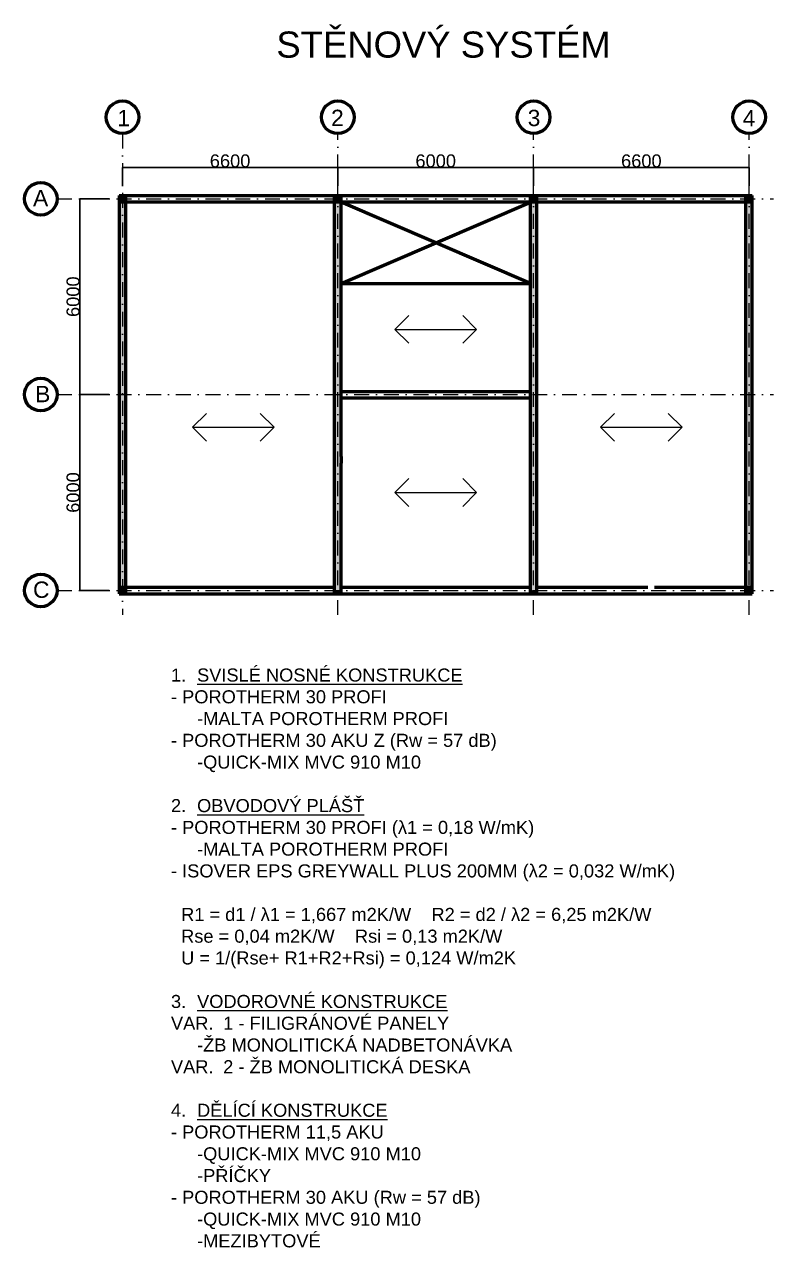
# Model space of a CAD drawing. Header units: millimetres. Extents: x -2000 to 70358, y -36593 to 18342.
# Drawn here: x 47408 to 70358, y -19136 to 18342 of the extents above; entities that cross this region are included whole.
import ezdxf

# ---------------------------------------------------------------- set-up
doc = ezdxf.new("R2010")
doc.units = ezdxf.units.MM
doc.header["$LTSCALE"] = 910
doc.linetypes.add('DASHDOT', pattern=[1, 0.5, -0.25, 0, -0.25])
for name, color, linetype, lineweight in [('00 popis', 7, 'Continuous', 13), ('01 tenká čerchovaná', 7, 'DASHDOT', 13), ('01 tlustá plná', 7, 'Continuous', 25), ('01 velmi tlustá plná', 7, 'Continuous', 50)]:
    doc.layers.add(name, color=color, linetype=linetype, lineweight=lineweight)
doc.styles.add('KOTY', font='arial.ttf', dxfattribs={"height": 400})
doc.styles.add('napisy systémů', font='arial.ttf', dxfattribs={"height": 800})
doc.styles.add('osy', font='arial.ttf', dxfattribs={"height": 500})
doc.styles.add('POPIS', font='arial.ttf', dxfattribs={"height": 400})
doc.dimstyles.new('MOJE', dxfattribs={"dimtxt": 400, "dimasz": 2.5, "dimexe": 1.25, "dimexo": 300, "dimtad": 1, "dimtxsty": 'KOTY', "dimblk": 'ARCHTICK', "dimcen": 2.5, "dimadec": 0, "dimazin": 0, "dimtfac": 1, "dimtmove": 0, "dimatfit": 3, "dimfxl": 1, "dimarcsym": 0})

# ---------------------------------------------------------------- blocks, each defined once
blk = doc.blocks.new('_ArchTick')
at = {"color": 0, "linetype": 'ByBlock', "const_width": 0.15}
blk.add_lwpolyline([(-0.5, -0.5), (0.5, 0.5)], dxfattribs=at)
blk = doc.blocks.new('*D23')
at = {"layer": '01 tlustá plná', "color": 0, "lineweight": -2, "transparency": 16777216}
for p, q in [((50008, 7000), (49102, 7000)), ((49103, 1000), (49103, 7000)), ((50008, 1000), (49102, 1000))]:
    blk.add_line(p, q, dxfattribs=at)
at = {"layer": 'Defpoints', "color": 0, "transparency": 16777216}
for p in [(49103, 7000), (50308, 7000), (50308, 1000)]:
    blk.add_point(p, dxfattribs=at)
at = {"layer": '01 tlustá plná', "color": 0, "lineweight": -2, "transparency": 16777216, "xscale": 2.5, "yscale": 2.5, "zscale": 2.5}
for p, rotation in [((49103, 7000), 90), ((49103, 1000), 270)]:
    blk.add_blockref('_ArchTick', p, dxfattribs=dict(at, rotation=rotation))
at = {"layer": '01 tlustá plná', "color": 0, "transparency": 16777216, "insert": (48899, 4000), "char_height": 400, "attachment_point": 5, "rotation": 90, "style": 'KOTY'}
blk.add_mtext('6000', dxfattribs=at)
blk = doc.blocks.new('*D24')
at = {"layer": '01 tlustá plná', "color": 0, "lineweight": -2, "transparency": 16777216}
for p, q in [((50008, 13000), (49103, 13000)), ((49105, 7000), (49105, 13000)), ((50008, 7000), (49103, 7000))]:
    blk.add_line(p, q, dxfattribs=at)
at = {"layer": 'Defpoints', "color": 0, "transparency": 16777216}
for p in [(49105, 13000), (50308, 13000), (50308, 7000)]:
    blk.add_point(p, dxfattribs=at)
at = {"layer": '01 tlustá plná', "color": 0, "lineweight": -2, "transparency": 16777216, "xscale": 2.5, "yscale": 2.5, "zscale": 2.5}
for p, rotation in [((49105, 13000), 90), ((49105, 7000), 270)]:
    blk.add_blockref('_ArchTick', p, dxfattribs=dict(at, rotation=rotation))
at = {"layer": '01 tlustá plná', "color": 0, "transparency": 16777216, "insert": (48900, 10000), "char_height": 400, "attachment_point": 5, "rotation": 90, "style": 'KOTY'}
blk.add_mtext('6000', dxfattribs=at)
blk = doc.blocks.new('*D20')
at = {"layer": '01 tlustá plná', "color": 0, "lineweight": -2, "transparency": 16777216}
for p, q in [((50408, 13400), (50408, 13955)), ((50408, 13954), (57008, 13954)), ((57008, 13400), (57008, 13955))]:
    blk.add_line(p, q, dxfattribs=at)
at = {"layer": 'Defpoints', "color": 0, "transparency": 16777216}
for p in [(57008, 13954), (50408, 13100), (57008, 13100)]:
    blk.add_point(p, dxfattribs=at)
at = {"layer": '01 tlustá plná', "color": 0, "lineweight": -2, "transparency": 16777216, "xscale": 2.5, "yscale": 2.5, "zscale": 2.5, "rotation": 180}
blk.add_blockref('_ArchTick', (50408, 13954), dxfattribs=at)
at = {"layer": '01 tlustá plná', "color": 0, "lineweight": -2, "transparency": 16777216, "xscale": 2.5, "yscale": 2.5, "zscale": 2.5}
blk.add_blockref('_ArchTick', (57008, 13954), dxfattribs=at)
at = {"layer": '01 tlustá plná', "color": 0, "transparency": 16777216, "insert": (53708, 14158), "char_height": 400, "attachment_point": 5, "style": 'KOTY'}
blk.add_mtext('6600', dxfattribs=at)
blk = doc.blocks.new('*D21')
at = {"layer": '01 tlustá plná', "color": 0, "lineweight": -2, "transparency": 16777216}
for p, q in [((57008, 13400), (57008, 13955)), ((57008, 13954), (63008, 13954)), ((63008, 13400), (63008, 13955))]:
    blk.add_line(p, q, dxfattribs=at)
at = {"layer": 'Defpoints', "color": 0, "transparency": 16777216}
for p in [(63008, 13954), (57008, 13100), (63008, 13100)]:
    blk.add_point(p, dxfattribs=at)
at = {"layer": '01 tlustá plná', "color": 0, "lineweight": -2, "transparency": 16777216, "xscale": 2.5, "yscale": 2.5, "zscale": 2.5, "rotation": 180}
blk.add_blockref('_ArchTick', (57008, 13954), dxfattribs=at)
at = {"layer": '01 tlustá plná', "color": 0, "lineweight": -2, "transparency": 16777216, "xscale": 2.5, "yscale": 2.5, "zscale": 2.5}
blk.add_blockref('_ArchTick', (63008, 13954), dxfattribs=at)
at = {"layer": '01 tlustá plná', "color": 0, "transparency": 16777216, "insert": (60008, 14158), "char_height": 400, "attachment_point": 5, "style": 'KOTY'}
blk.add_mtext('6000', dxfattribs=at)
blk = doc.blocks.new('*D22')
at = {"layer": '01 tlustá plná', "color": 0, "lineweight": -2, "transparency": 16777216}
for p, q in [((63008, 13400), (63008, 13955)), ((63008, 13954), (69608, 13954)), ((69608, 13400), (69608, 13955))]:
    blk.add_line(p, q, dxfattribs=at)
at = {"layer": 'Defpoints', "color": 0, "transparency": 16777216}
for p in [(69608, 13954), (63008, 13100), (69608, 13100)]:
    blk.add_point(p, dxfattribs=at)
at = {"layer": '01 tlustá plná', "color": 0, "lineweight": -2, "transparency": 16777216, "xscale": 2.5, "yscale": 2.5, "zscale": 2.5, "rotation": 180}
blk.add_blockref('_ArchTick', (63008, 13954), dxfattribs=at)
at = {"layer": '01 tlustá plná', "color": 0, "lineweight": -2, "transparency": 16777216, "xscale": 2.5, "yscale": 2.5, "zscale": 2.5}
blk.add_blockref('_ArchTick', (69608, 13954), dxfattribs=at)
at = {"layer": '01 tlustá plná', "color": 0, "transparency": 16777216, "insert": (66308, 14158), "char_height": 400, "attachment_point": 5, "style": 'KOTY'}
blk.add_mtext('6600', dxfattribs=at)

msp = doc.modelspace()

# ---------------------------------------------------------------- hatches: boundary and pattern name
at = {"layer": '01 velmi tlustá plná', "true_color": 0x000000}
for points in [[(50408.232, 13100), (50308.232, 13100), (50308.232, 12900), (50408.232, 12900)], [(50408.232, 12900), (50308.232, 12900), (50308.232, 7000), (50408.232, 7000)], [(50508.232, 13100), (50408.232, 13100), (50408.232, 12900), (50508.232, 12900)], [(50508.232, 12900), (50408.232, 12900), (50408.232, 7000), (50508.232, 7000)], [(57008.232, 13100), (56908.232, 13100), (56908.232, 12900), (57008.232, 12900)], [(57008.232, 12900), (56908.232, 12900), (56908.232, 7000), (57008.232, 7000)], [(57108.232, 13100), (57008.232, 13100), (57008.232, 12900), (57108.232, 12900)], [(57108.232, 12900), (57008.232, 12900), (57008.232, 7000), (57108.232, 7000)], [(63008.232, 13100), (62908.232, 13100), (62908.232, 12900), (63008.232, 12900)], [(62908.232, 7000), (63008.232, 7000), (63008.232, 12900), (62908.232, 12900)], [(63108.232, 13100), (63008.232, 13100), (63008.232, 12900), (63108.232, 12900)], [(63008.232, 7000), (63108.232, 7000), (63108.232, 12900), (63008.232, 12900)], [(69608.232, 13100), (69508.232, 13100), (69508.232, 12900), (69608.232, 12900)], [(69608.232, 12900), (69508.232, 12900), (69508.232, 7000), (69608.232, 7000)], [(69608.232, 12900), (69708.232, 12900), (69708.232, 13100), (69608.232, 13100)], [(69708.232, 12900), (69608.232, 12900), (69608.232, 7000), (69708.232, 7000)], [(50408.232, 7000), (50308.232, 7000), (50308.232, 1100), (50408.232, 1100)], [(50508.232, 7000), (50408.232, 7000), (50408.232, 1100), (50508.232, 1100)], [(56908.232, 5100), (56908.232, 1000), (57008.232, 1000), (57008.232, 7000), (56908.232, 7000)], [(57108.232, 6900), (57108.232, 7000), (57008.232, 7000), (57008.232, 1000), (57108.232, 1000), (57108.232, 4900), (57108.232, 5100)], [(63008.232, 7000), (62908.232, 7000), (62908.232, 6900), (62908.232, 1100), (62908.232, 1000), (63008.232, 1000)], [(63108.232, 7000), (63008.232, 7000), (63008.232, 1000), (63108.232, 1000)], [(69608.232, 7000), (69508.232, 7000), (69508.232, 1100), (69608.232, 1100)], [(69708.232, 7000), (69608.232, 7000), (69608.232, 1100), (69708.232, 1100)], [(50408.232, 1100), (50308.232, 1100), (50308.232, 1000), (50408.232, 1000)], [(50408.232, 1000), (50308.232, 1000), (50308.232, 900), (50408.232, 900)], [(50508.232, 1100), (50408.232, 1100), (50408.232, 1000), (50508.232, 1000)], [(50408.232, 900), (50508.232, 900), (50508.232, 1000), (50408.232, 1000)], [(57008.232, 1000), (56908.232, 1000), (56908.232, 900), (57008.232, 900)], [(57108.232, 1000), (57008.232, 1000), (57008.232, 900), (57108.232, 900)], [(63008.232, 1000), (62908.232, 1000), (62908.232, 900), (63008.232, 900)], [(63108.232, 1000), (63008.232, 1000), (63008.232, 900), (63108.232, 900)], [(69608.232, 1100), (69508.232, 1100), (69508.232, 1000), (69608.232, 1000)], [(69608.232, 1000), (69508.232, 1000), (69508.232, 900), (69608.232, 900)], [(69708.232, 1100), (69608.232, 1100), (69608.232, 1000), (69708.232, 1000)], [(69708.232, 1000), (69608.232, 1000), (69608.232, 900), (69708.232, 900)]]:
    msp.add_hatch(color=18, dxfattribs=at).paths.add_polyline_path(points)

# ---------------------------------------------------------------- linework, layer by layer
at = {"layer": '00 popis'}
for p, q in [((50508.232, 12900), (53808.232, 12900)), ((58758.232, 8998.75), (59182.496, 9423.014)), ((61258.232, 8998.75), (60833.968, 9423.014)), ((58758.232, 8998.75), (61258.232, 8998.75)), ((58758.232, 8998.75), (59182.496, 8574.486)), ((61258.232, 8998.75), (60833.968, 8574.486)), ((52558.232, 6000), (52982.496, 6424.264)), ((55058.232, 6000), (54633.968, 6424.264)), ((65056.982, 6000), (65481.246, 6424.264)), ((67556.982, 6000), (67132.718, 6424.264)), ((52558.232, 6000), (55058.232, 6000)), ((52558.232, 6000), (52982.496, 5575.736)), ((55058.232, 6000), (54633.968, 5575.736)), ((65056.982, 6000), (67556.982, 6000)), ((65056.982, 6000), (65481.246, 5575.736)), ((67556.982, 6000), (67132.718, 5575.736)), ((58758.232, 4000), (59182.496, 4424.264)), ((61258.232, 4000), (60833.968, 4424.264)), ((58758.232, 4000), (61258.232, 4000)), ((58758.232, 4000), (59182.496, 3575.736)), ((61258.232, 4000), (60833.968, 3575.736))]:
    msp.add_line(p, q, dxfattribs=at)
at = {"layer": '01 tenká čerchovaná'}
for p, q in [((50408.232, 15000), (50408.232, 250)), ((57008.232, 250), (57008.232, 15000)), ((63008.232, 250), (63008.232, 15049.518)), ((69608.232, 250), (69608.232, 15000)), ((48408.232, 13000), (70358.232, 13000)), ((48408.232, 7000), (70358.232, 7000)), ((48408.232, 1000), (70358.232, 1000))]:
    msp.add_line(p, q, dxfattribs=at)
at = {"layer": '01 velmi tlustá plná'}
for p, q in [((50308.232, 13100), (50308.232, 900)), ((50308.232, 13100), (69708.232, 13100)), ((69708.232, 12900), (50308.232, 12900)), ((50508.232, 13100), (50508.232, 8700)), ((50508.232, 12900), (50508.232, 900)), ((56908.232, 5100), (56908.232, 13100)), ((57108.232, 6900), (57108.232, 13100)), ((57108.232, 10400), (62908.232, 12900)), ((62908.232, 10400), (57108.232, 12900)), ((62908.232, 6900), (62908.232, 13100)), ((63108.232, 9400), (63108.232, 13100)), ((63108.232, 5100), (63108.232, 12900)), ((69508.232, 7000), (69508.232, 13100)), ((69708.232, 900), (69708.232, 13100)), ((57108.232, 10400), (62908.232, 10400)), ((69508.232, 6500), (69508.232, 8500)), ((56908.232, 900), (56908.232, 7000)), ((57108.232, 7100), (62908.232, 7100)), ((57108.232, 5100), (57108.232, 6900)), ((57108.232, 6900), (62908.232, 6900)), ((62908.232, 1100), (62908.232, 6900)), ((63108.232, 900), (63108.232, 7000)), ((69508.232, 900), (69508.232, 7000)), ((69508.232, 5100), (69508.232, 7000)), ((57108.232, 5100), (57108.232, 4900)), ((57108.232, 900), (57108.232, 4900)), ((62908.232, 900), (62908.232, 3500)), ((50308.232, 1100), (56908.232, 1100)), ((50308.232, 900), (51208.232, 900)), ((50408.232, 900), (69708.232, 900)), ((50508.232, 1100), (51208.232, 1100)), ((52608.232, 1100), (53308.232, 1100)), ((52608.232, 900), (54208.232, 900)), ((53508.232, 1100), (54208.232, 1100)), ((57108.232, 1100), (60408.232, 1100)), ((57108.232, 1100), (62908.232, 1100)), ((63108.232, 1100), (66508.232, 1100)), ((66708.232, 1100), (69708.232, 1100))]:
    msp.add_line(p, q, dxfattribs=at)
for centre in [(50408.232, 15500), (57008.232, 15500), (63008.232, 15500), (69608.232, 15500), (47908.232, 13000), (47908.232, 7000), (47908.232, 1000)]:
    msp.add_circle(centre, 500, dxfattribs=at)

# ---------------------------------------------------------------- texts
at = {"layer": '00 popis', "attachment_point": 1}
for s, width, gutter_width, insert, char_height, style in [('STĚNOVÝ SYSTÉM', 11431.92417, 3500, (55124.969, 18125.651), 800, 'napisy systémů'), ('\\pxi-2,l2,t2;1.^I{\\LSVISLÉ NOSNÉ KONSTRUKCE\\P\\pi0,l0,tz;}- POROTHERM 30 PROFI\\P^I-MALTA POROTHERM PROFI\\P- POROTHERM 30 AKU Z (Rw = 57 dB)\\P^I-QUICK-MIX MVC 910 M10\\P\\P\\pi-2,l2,t2;2.^I{\\LOBVODOVÝ PLÁŠŤ\\P\\pi0,l0,tz;}- POROTHERM 30 PROFI (λ1 = 0,18 W/mK)\\P ^I-MALTA POROTHERM PROFI\\P- ISOVER EPS GREYWALL PLUS 200MM (λ2 = 0,032 W/mK)\\P\\P  R1 = d1 / λ1 = 1,667 m2K/W    R2 = d2 / λ2 = 6,25 m2K/W\\P  Rse = 0,04 m2K/W    Rsi = 0,13 m2K/W\\P  U = 1/(Rse+ R1+R2+Rsi) = 0,124 W/m2K\\P\\P\\pi-2,l2,t2;3.^I{\\LVODOROVNÉ KONSTRUKCE\\P\\pi0,l0,tz;}VAR.^I1 - FILIGRÁNOVÉ PANELY\\P^I-ŽB MONOLITICKÁ NADBETONÁVKA\\PVAR.^I2 - ŽB MONOLITICKÁ DESKA\\P\\P\\pi-2,l2,t2;4.^I{\\LDĚLÍCÍ KONSTRUKCE\\P\\pi0,l0,tz;}- POROTHERM 11,5 AKU\\P^I-QUICK-MIX MVC 910 M10\\P^I-PŘÍČKY\\P- POROTHERM 30 AKU (Rw = 57 dB)\\P^I-QUICK-MIX MVC 910 M10\\P^I-MEZIBYTOVÉ', 18228.42092, 2000, (51896.567, -1393.038), 400, 'POPIS')]:
    msp.add_mtext_dynamic_manual_height_columns(s, width=width, gutter_width=gutter_width, heights=[0], dxfattribs=dict(at, insert=insert, char_height=char_height, style=style))
at = {"layer": '01 velmi tlustá plná', "char_height": 500, "attachment_point": 1, "style": 'osy'}
for s, insert in [('1', (50253.5, 15724.334)), ('2', (56801.12, 15729.86)), ('3', (62825.938, 15727.098)), ('4', (69412.867, 15717.902)), ('A', (47670.17, 13272.515)), ('B', (47735.714, 7267.177)), ('C', (47670.17, 1272.515))]:
    msp.add_mtext_dynamic_manual_height_columns(s, width=300, gutter_width=1500, heights=[0], dxfattribs=dict(at, insert=insert))

# ---------------------------------------------------------------- dimensions: what is measured, and where the dimension line sits
at = {"layer": '01 tlustá plná'}
dim = msp.add_linear_dim(base=(57008.232, 13953.598), p1=(50408.232, 13100), p2=(57008.232, 13100), dimstyle='MOJE', dxfattribs=at)
dim.commit()
dim.dimension.update_dxf_attribs({"geometry": '*D20', "text_midpoint": (53708.232, 14158.452)})
for base, p1, p2, picture, middle in [((63008.232, 13953.598), (57008.232, 13100), (63008.232, 13100), '*D21', (60008.232, 14158.452)), ((69608.232, 13953.598), (63008.232, 13100), (69608.232, 13100), '*D22', (66308.232, 14158.452))]:
    dim = msp.add_linear_dim(base=base, p1=p1, p2=p2, dimstyle='MOJE', override={"dimtmove": 1}, dxfattribs=at)
    dim.commit()
    dim.dimension.update_dxf_attribs({"geometry": picture, "text_midpoint": middle})
for base, p1, p2, picture, middle in [((49104.675, 13000), (50308.232, 7000), (50308.232, 13000), '*D24', (48899.82, 10000)), ((49103.425, 7000), (50308.232, 1000), (50308.232, 7000), '*D23', (48898.57, 4000))]:
    dim = msp.add_linear_dim(base=base, p1=p1, p2=p2, angle=90, dimstyle='MOJE', dxfattribs=at)
    dim.commit()
    dim.dimension.update_dxf_attribs({"geometry": picture, "text_midpoint": middle})

doc.saveas('drawing.dxf')
